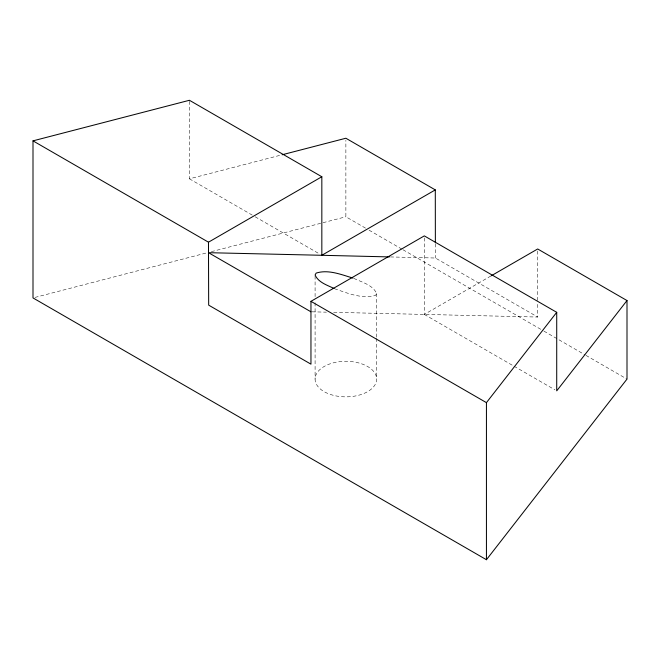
<?xml version="1.0" encoding="UTF-8"?>
<svg xmlns="http://www.w3.org/2000/svg" width="660" height="660" viewBox="0 0 660 660"><rect width="100%" height="100%" fill="white"/><g stroke="black" fill="none" stroke-linecap="round" stroke-linejoin="round"><path stroke-width="0.49" stroke-dasharray="3.3 2.47" d="M365.508 228.112L345.873 216.777L345.873 140.283M353.834 278.38C361.796 282.241 372.636 284.815 376.654 293.461L375.598 295.358C362.15 299.335 347.828 293.246 335.123 288.915M424.314 237.93L424.314 314.424L491.263 275.773M189.436 101.302L189.436 178.819L281.102 155.042M34.996 297.412L207.372 252.706M211.357 251.666L345.873 216.777M311.99 311.825L326.411 312.163M333.63 312.328L537.677 317.039L537.677 302.816M390.382 256.938L435.394 258.019L537.677 317.039M369.072 230.175L402.097 249.241M402.988 249.752L543.106 330.652M543.997 331.163L585.057 354.865M585.948 355.385L627 379.087M189.436 178.819L254.306 216.282M255.189 216.793L320.059 254.257M424.314 314.424L513.175 365.731M514.066 366.242L554.936 389.837M435.369 243.787L435.394 258.019M537.677 251.006L537.677 301.801M376.654 293.461L376.654 337.293M376.654 338.316L376.654 379.087A30.781 17.77 0 0 1 330.478 394.474A30.781 17.77 0 0 1 330.478 363.693A30.781 17.77 0 0 1 376.654 379.087M315.092 276.02L315.092 296.629M315.092 302.816L315.092 379.087"/><path stroke-width="0.99" d="M486.436 559.721L486.436 402.641L556.718 312.328L424.314 235.884L310.959 301.331L310.959 364.163L208.675 305.143L208.477 242.195L33 140.861L33 297.932L486.436 559.721L627 379.087L627 300.548L537.677 248.977L491.263 275.773M627 300.548L556.718 390.868L556.718 312.328M208.477 242.195L321.832 176.748L189.436 100.279L33 140.861M435.369 242.764L435.295 189.898L321.832 255.288L208.511 252.689L310.959 311.809M282.101 154.778L345.873 138.237L435.295 189.898M389.359 256.913L321.832 255.288L321.832 176.748M352.951 278.083C341.278 274.618 328.284 269.222 316.14 273.1L315.092 274.989C318.318 282.488 327.335 285.202 334.191 288.527M310.959 301.331L486.436 402.641"/></g></svg>
